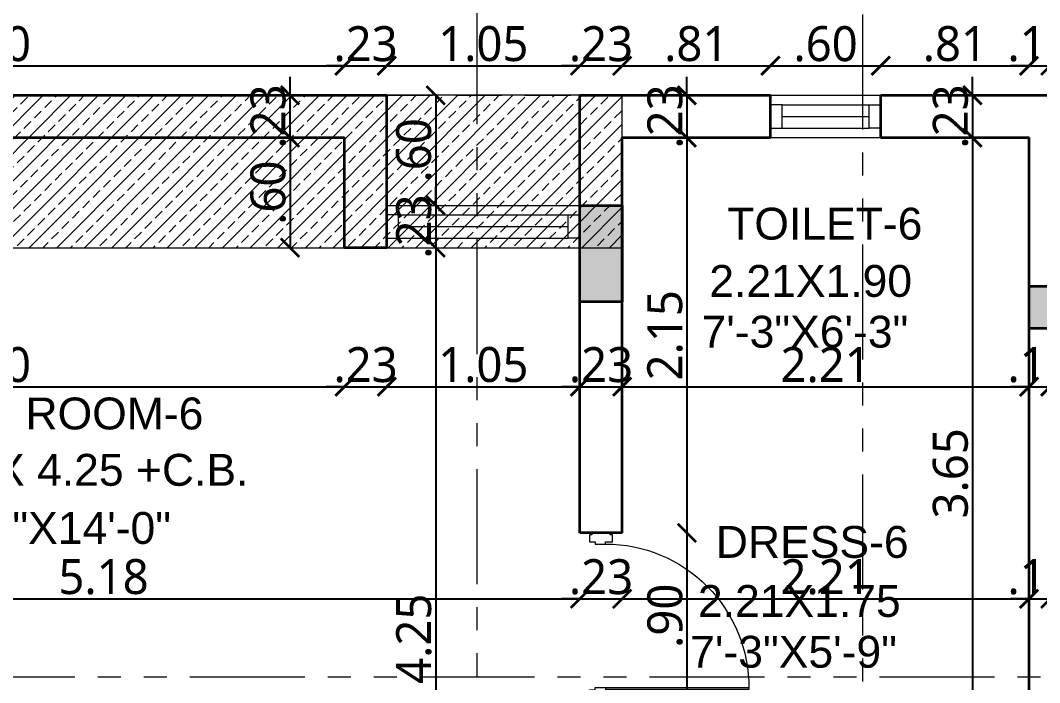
# Model space of a CAD drawing. Extents: x 2450 to 2649, y -7 to 131.
# Drawn here: x 2457.55 to 2463.09, y 68.57 to 72.16 of the extents above; entities that cross this region are included whole.
import ezdxf

# ---------------------------------------------------------------- set-up
doc = ezdxf.new("R2010")
doc.units = 0
doc.header["$MEASUREMENT"] = 0
doc.header["$PDMODE"] = 34
doc.linetypes.add('HIDDEN', pattern=[0.375, 0.25, -0.125])
doc.linetypes.add('PHANTOM2', pattern=[1.25, 0.625, -0.125, 0.125, -0.125, 0.125, -0.125])
for name, color, linetype, lineweight in [('COLUMN', 5, 'Continuous', 35), ('DOOR-WINDOW', 35, 'Continuous', 13), ('SECTION LINE', 3, 'PHANTOM2', 5), ('TEXT-1', 7, 'Continuous', 9), ('WALL', 30, 'Continuous', 35), ('WINDOW-LINE', 25, 'Continuous', 9)]:
    doc.layers.add(name, color=color, linetype=linetype, lineweight=lineweight)
for name, color, linetype, lineweight, true_color in [('COULMN HATCH', 7, 'Continuous', 13, 0xadadad), ('HEATCH BEAM BOTTOM', 7, 'Continuous', 13, 0x92bdc9), ('R.C.C PROJATION', 7, 'HIDDEN', 13, 0xa32900), ('WORKING DIM', 7, 'Continuous', 15, 0x292929)]:
    doc.layers.add(name, color=color, linetype=linetype, lineweight=lineweight, true_color=true_color)
doc.styles.add('ARIAL', font='arial.ttf')
doc.styles.get("Standard").update_dxf_attribs({"font": 'malgunsl.ttf'})
doc.dimstyles.new('R07', dxfattribs={"dimtxt": 0.19, "dimasz": 0.1, "dimexe": 0.18, "dimexo": 0.0625, "dimgap": 0.02, "dimtad": 1, "dimzin": 4, "dimdsep": 46, "dimtxsty": 'Standard', "dimblk": 'ARCHTICK', "dimcen": 0, "dimse1": 1, "dimse2": 1, "dimclrd": 256, "dimclre": 48, "dimclrt": 256, "dimadec": 0, "dimazin": 0, "dimtm": 1e-09, "dimtfac": 1, "dimtix": 1, "dimtmove": 1, "dimatfit": 3, "dimfxl": 0.18, "dimtolj": 1, "dimtzin": 0, "dimlwe": 15, "dimarcsym": 0})

# ---------------------------------------------------------------- blocks, each defined once
blk = doc.blocks.new('*U25')
at = {"layer": 'WINDOW-LINE'}
for p, q in [((175536.9, -38809.01), (175536.9, -38767.92)), ((175545.9, -38809.01), (175545.9, -38767.92))]:
    blk.add_line(p, q, dxfattribs=at)
at = {"layer": 'WINDOW-LINE', "color": 35, "true_color": 0x9d754d}
for p, q in [((175538.9, -38806.51), (175538.9, -38770.42)), ((175543.9, -38806.51), (175543.9, -38770.42))]:
    blk.add_line(p, q, dxfattribs=at)
at = {"layer": 'WINDOW-LINE', "color": 4, "true_color": 0x24ffff}
blk.add_line((175541.4, -38806.51), (175541.4, -38770.42), dxfattribs=at)
at = {"layer": 'WINDOW-LINE'}
for points in [[(175536.9, -38767.92), (175545.9, -38767.92), (175545.9, -38767.92), (175536.9, -38767.92)], [(175536.9, -38809.01), (175545.9, -38809.01), (175545.9, -38809.01), (175536.9, -38809.01)]]:
    blk.add_lwpolyline(points, close=True, dxfattribs=at)
at = {"layer": 'WINDOW-LINE', "color": 35, "true_color": 0x9d754d}
for points in [[(175538.9, -38767.92), (175543.9, -38767.92), (175543.9, -38770.42), (175538.9, -38770.42)], [(175538.9, -38809.01), (175543.9, -38809.01), (175543.9, -38806.51), (175538.9, -38806.51)]]:
    blk.add_lwpolyline(points, close=True, dxfattribs=at)
blk = doc.blocks.new('*U14')
at = {"layer": 'DOOR-WINDOW'}
for points in [[(0.0492, 0.804), (0.0492, 0.0263), (0.0605, 0.0263), (0.0605, 0.804), (0.0492, 0.804)], [(0, 0.05), (0, -0.05), (0.0105, -0.05), (0.0105, -0.0625), (0.048, -0.0625), (0.048, -0.0313), (0.0605, -0.0313), (0.0605, 0.025), (0.048, 0.025), (0.048, 0.0625), (0.0105, 0.0625), (0.0105, 0.05)], [(0.9, 0.05), (0.9, -0.05), (0.8895, -0.05), (0.8895, -0.0625), (0.852, -0.0625), (0.852, -0.0313), (0.8395, -0.0313), (0.8395, 0.025), (0.852, 0.025), (0.852, 0.0625), (0.8895, 0.0625), (0.8895, 0.05)]]:
    blk.add_lwpolyline(points, close=True, dxfattribs=at)
blk.add_arc((0.0605, 0.025), 0.779, 360, 90.3667, dxfattribs=at)
blk = doc.blocks.new('*U29')
at = {"layer": 'WINDOW-LINE'}
for p, q in [((175536.9, -38809.01), (175536.9, -38785.53)), ((175545.9, -38809.01), (175545.9, -38785.53))]:
    blk.add_line(p, q, dxfattribs=at)
at = {"layer": 'WINDOW-LINE', "color": 35, "true_color": 0x9d754d}
for p, q in [((175538.9, -38806.51), (175538.9, -38788.03)), ((175543.9, -38806.51), (175543.9, -38788.03))]:
    blk.add_line(p, q, dxfattribs=at)
at = {"layer": 'WINDOW-LINE', "color": 4, "true_color": 0x24ffff}
blk.add_line((175541.4, -38806.51), (175541.4, -38788.03), dxfattribs=at)
at = {"layer": 'WINDOW-LINE'}
for points in [[(175536.9, -38785.53), (175545.9, -38785.53), (175545.9, -38785.53), (175536.9, -38785.53)], [(175536.9, -38809.01), (175545.9, -38809.01), (175545.9, -38809.01), (175536.9, -38809.01)]]:
    blk.add_lwpolyline(points, close=True, dxfattribs=at)
at = {"layer": 'WINDOW-LINE', "color": 35, "true_color": 0x9d754d}
for points in [[(175538.9, -38785.53), (175543.9, -38785.53), (175543.9, -38788.03), (175538.9, -38788.03)], [(175538.9, -38809.01), (175543.9, -38809.01), (175543.9, -38806.51), (175538.9, -38806.51)]]:
    blk.add_lwpolyline(points, close=True, dxfattribs=at)
blk = doc.blocks.new('_ArchTick')
at = {"color": 0, "linetype": 'ByBlock', "const_width": 0.15}
blk.add_lwpolyline([(-0.5, -0.5), (0.5, 0.5)], dxfattribs=at)
blk = doc.blocks.new('*D3844')
at = {"layer": 'DEFPOINTS', "color": 0, "transparency": 16777216}
for p in [(2459.3128, 71.918), (2455.4128, 71.5276), (2459.3128, 71.5276)]:
    blk.add_point(p, dxfattribs=at)
at = {"layer": 'WORKING DIM', "lineweight": -2, "transparency": 16777216}
blk.add_line((2455.4128, 71.918), (2459.3128, 71.918), dxfattribs=at)
at = {"layer": 'WORKING DIM', "lineweight": -2, "transparency": 16777216, "xscale": 0.1, "yscale": 0.1, "zscale": 0.1, "rotation": 180}
blk.add_blockref('_ArchTick', (2455.4128, 71.918), dxfattribs=at)
at = {"layer": 'WORKING DIM', "lineweight": -2, "transparency": 16777216, "xscale": 0.1, "yscale": 0.1, "zscale": 0.1}
blk.add_blockref('_ArchTick', (2459.3128, 71.918), dxfattribs=at)
at = {"layer": 'WORKING DIM', "transparency": 16777216, "insert": (2457.3628, 72.0363), "char_height": 0.19, "attachment_point": 5}
blk.add_mtext('\\A1;3.90', dxfattribs=at)
blk = doc.blocks.new('*D3845')
at = {"layer": 'DEFPOINTS', "color": 0, "transparency": 16777216}
for p in [(2459.5428, 71.918), (2459.3128, 71.5276), (2459.5428, 71.5276)]:
    blk.add_point(p, dxfattribs=at)
at = {"layer": 'WORKING DIM', "lineweight": -2, "transparency": 16777216}
for p, q in [((2459.3128, 71.918), (2459.2128, 71.918)), ((2459.3128, 71.918), (2459.5428, 71.918)), ((2459.5428, 71.918), (2459.6428, 71.918))]:
    blk.add_line(p, q, dxfattribs=at)
at = {"layer": 'WORKING DIM', "lineweight": -2, "transparency": 16777216, "xscale": 0.1, "yscale": 0.1, "zscale": 0.1}
blk.add_blockref('_ArchTick', (2459.3128, 71.918), dxfattribs=at)
at = {"layer": 'WORKING DIM', "lineweight": -2, "transparency": 16777216, "xscale": 0.1, "yscale": 0.1, "zscale": 0.1, "rotation": 180}
blk.add_blockref('_ArchTick', (2459.5428, 71.918), dxfattribs=at)
at = {"layer": 'WORKING DIM', "transparency": 16777216, "insert": (2459.4278, 72.0363), "char_height": 0.19, "attachment_point": 5}
blk.add_mtext('\\A1;.23', dxfattribs=at)
blk = doc.blocks.new('*D3846')
at = {"layer": 'DEFPOINTS', "color": 0, "transparency": 16777216}
for p in [(2460.5928, 71.918), (2459.5428, 71.5276), (2460.5928, 71.5276)]:
    blk.add_point(p, dxfattribs=at)
at = {"layer": 'WORKING DIM', "lineweight": -2, "transparency": 16777216}
blk.add_line((2459.5428, 71.918), (2460.5928, 71.918), dxfattribs=at)
at = {"layer": 'WORKING DIM', "lineweight": -2, "transparency": 16777216, "xscale": 0.1, "yscale": 0.1, "zscale": 0.1, "rotation": 180}
blk.add_blockref('_ArchTick', (2459.5428, 71.918), dxfattribs=at)
at = {"layer": 'WORKING DIM', "lineweight": -2, "transparency": 16777216, "xscale": 0.1, "yscale": 0.1, "zscale": 0.1}
blk.add_blockref('_ArchTick', (2460.5928, 71.918), dxfattribs=at)
at = {"layer": 'WORKING DIM', "transparency": 16777216, "insert": (2460.0678, 72.0368), "char_height": 0.19, "attachment_point": 5}
blk.add_mtext('\\A1;1.05', dxfattribs=at)
blk = doc.blocks.new('*D3847')
at = {"layer": 'DEFPOINTS', "color": 0, "transparency": 16777216}
for p in [(2460.8228, 71.918), (2460.5928, 71.5276), (2460.8228, 71.5276)]:
    blk.add_point(p, dxfattribs=at)
at = {"layer": 'WORKING DIM', "lineweight": -2, "transparency": 16777216}
for p, q in [((2460.5928, 71.918), (2460.4928, 71.918)), ((2460.5928, 71.918), (2460.8228, 71.918)), ((2460.8228, 71.918), (2460.9228, 71.918))]:
    blk.add_line(p, q, dxfattribs=at)
at = {"layer": 'WORKING DIM', "lineweight": -2, "transparency": 16777216, "xscale": 0.1, "yscale": 0.1, "zscale": 0.1}
blk.add_blockref('_ArchTick', (2460.5928, 71.918), dxfattribs=at)
at = {"layer": 'WORKING DIM', "lineweight": -2, "transparency": 16777216, "xscale": 0.1, "yscale": 0.1, "zscale": 0.1, "rotation": 180}
blk.add_blockref('_ArchTick', (2460.8228, 71.918), dxfattribs=at)
at = {"layer": 'WORKING DIM', "transparency": 16777216, "insert": (2460.7078, 72.0363), "char_height": 0.19, "attachment_point": 5}
blk.add_mtext('\\A1;.23', dxfattribs=at)
blk = doc.blocks.new('*D3848')
at = {"layer": 'DEFPOINTS', "color": 0, "transparency": 16777216}
for p in [(2461.629, 71.918), (2460.8228, 71.5276), (2461.629, 71.5276)]:
    blk.add_point(p, dxfattribs=at)
at = {"layer": 'WORKING DIM', "lineweight": -2, "transparency": 16777216}
blk.add_line((2460.8228, 71.918), (2461.629, 71.918), dxfattribs=at)
at = {"layer": 'WORKING DIM', "lineweight": -2, "transparency": 16777216, "xscale": 0.1, "yscale": 0.1, "zscale": 0.1, "rotation": 180}
blk.add_blockref('_ArchTick', (2460.8228, 71.918), dxfattribs=at)
at = {"layer": 'WORKING DIM', "lineweight": -2, "transparency": 16777216, "xscale": 0.1, "yscale": 0.1, "zscale": 0.1}
blk.add_blockref('_ArchTick', (2461.629, 71.918), dxfattribs=at)
at = {"layer": 'WORKING DIM', "transparency": 16777216, "insert": (2461.2259, 72.0368), "char_height": 0.19, "attachment_point": 5}
blk.add_mtext('\\A1;.81', dxfattribs=at)
blk = doc.blocks.new('*D3849')
at = {"layer": 'DEFPOINTS', "color": 0, "transparency": 16777216}
for p in [(2462.229, 71.918), (2461.629, 71.5276), (2462.229, 71.5276)]:
    blk.add_point(p, dxfattribs=at)
at = {"layer": 'WORKING DIM', "lineweight": -2, "transparency": 16777216}
blk.add_line((2461.629, 71.918), (2462.229, 71.918), dxfattribs=at)
at = {"layer": 'WORKING DIM', "lineweight": -2, "transparency": 16777216, "xscale": 0.1, "yscale": 0.1, "zscale": 0.1, "rotation": 180}
blk.add_blockref('_ArchTick', (2461.629, 71.918), dxfattribs=at)
at = {"layer": 'WORKING DIM', "lineweight": -2, "transparency": 16777216, "xscale": 0.1, "yscale": 0.1, "zscale": 0.1}
blk.add_blockref('_ArchTick', (2462.229, 71.918), dxfattribs=at)
at = {"layer": 'WORKING DIM', "transparency": 16777216, "insert": (2461.929, 72.0363), "char_height": 0.19, "attachment_point": 5}
blk.add_mtext('\\A1;.60', dxfattribs=at)
blk = doc.blocks.new('*D3850')
at = {"layer": 'DEFPOINTS', "color": 0, "transparency": 16777216}
for p in [(2463.0351, 71.918), (2462.229, 71.5276), (2463.0351, 71.5276)]:
    blk.add_point(p, dxfattribs=at)
at = {"layer": 'WORKING DIM', "lineweight": -2, "transparency": 16777216}
blk.add_line((2462.229, 71.918), (2463.0351, 71.918), dxfattribs=at)
at = {"layer": 'WORKING DIM', "lineweight": -2, "transparency": 16777216, "xscale": 0.1, "yscale": 0.1, "zscale": 0.1, "rotation": 180}
blk.add_blockref('_ArchTick', (2462.229, 71.918), dxfattribs=at)
at = {"layer": 'WORKING DIM', "lineweight": -2, "transparency": 16777216, "xscale": 0.1, "yscale": 0.1, "zscale": 0.1}
blk.add_blockref('_ArchTick', (2463.0351, 71.918), dxfattribs=at)
at = {"layer": 'WORKING DIM', "transparency": 16777216, "insert": (2462.632, 72.0368), "char_height": 0.19, "attachment_point": 5}
blk.add_mtext('\\A1;.81', dxfattribs=at)
blk = doc.blocks.new('*D3851')
at = {"layer": 'DEFPOINTS', "color": 0, "transparency": 16777216}
for p in [(2463.1501, 71.918), (2463.0351, 71.5276), (2463.1501, 71.5276)]:
    blk.add_point(p, dxfattribs=at)
at = {"layer": 'WORKING DIM', "lineweight": -2, "transparency": 16777216}
for p, q in [((2463.0351, 71.918), (2462.9351, 71.918)), ((2463.0351, 71.918), (2463.1501, 71.918)), ((2463.1501, 71.918), (2463.2501, 71.918))]:
    blk.add_line(p, q, dxfattribs=at)
at = {"layer": 'WORKING DIM', "lineweight": -2, "transparency": 16777216, "xscale": 0.1, "yscale": 0.1, "zscale": 0.1}
blk.add_blockref('_ArchTick', (2463.0351, 71.918), dxfattribs=at)
at = {"layer": 'WORKING DIM', "lineweight": -2, "transparency": 16777216, "xscale": 0.1, "yscale": 0.1, "zscale": 0.1, "rotation": 180}
blk.add_blockref('_ArchTick', (2463.1501, 71.918), dxfattribs=at)
at = {"layer": 'WORKING DIM', "transparency": 16777216, "insert": (2463.0926, 72.0365), "char_height": 0.19, "attachment_point": 5}
blk.add_mtext('\\A1;.12', dxfattribs=at)
blk = doc.blocks.new('*D3859')
at = {"layer": 'DEFPOINTS', "color": 0, "transparency": 16777216}
for p in [(2459.5428, 72.41), (2455.1828, 71.8762), (2459.5428, 71.8762)]:
    blk.add_point(p, dxfattribs=at)
at = {"layer": 'WORKING DIM', "lineweight": -2, "transparency": 16777216}
blk.add_line((2455.1828, 72.41), (2459.5428, 72.41), dxfattribs=at)
at = {"layer": 'WORKING DIM', "lineweight": -2, "transparency": 16777216, "xscale": 0.1, "yscale": 0.1, "zscale": 0.1, "rotation": 180}
blk.add_blockref('_ArchTick', (2455.1828, 72.41), dxfattribs=at)
at = {"layer": 'WORKING DIM', "lineweight": -2, "transparency": 16777216, "xscale": 0.1, "yscale": 0.1, "zscale": 0.1}
blk.add_blockref('_ArchTick', (2459.5428, 72.41), dxfattribs=at)
at = {"layer": 'WORKING DIM', "transparency": 16777216, "insert": (2457.3628, 72.5283), "char_height": 0.19, "attachment_point": 5}
blk.add_mtext('\\A1;4.36', dxfattribs=at)
blk = doc.blocks.new('*D3860')
at = {"layer": 'DEFPOINTS', "color": 0, "transparency": 16777216}
for p in [(2460.5928, 72.41), (2459.5428, 71.8762), (2460.5928, 71.8762)]:
    blk.add_point(p, dxfattribs=at)
at = {"layer": 'WORKING DIM', "lineweight": -2, "transparency": 16777216}
blk.add_line((2459.5428, 72.41), (2460.5928, 72.41), dxfattribs=at)
at = {"layer": 'WORKING DIM', "lineweight": -2, "transparency": 16777216, "xscale": 0.1, "yscale": 0.1, "zscale": 0.1, "rotation": 180}
blk.add_blockref('_ArchTick', (2459.5428, 72.41), dxfattribs=at)
at = {"layer": 'WORKING DIM', "lineweight": -2, "transparency": 16777216, "xscale": 0.1, "yscale": 0.1, "zscale": 0.1}
blk.add_blockref('_ArchTick', (2460.5928, 72.41), dxfattribs=at)
at = {"layer": 'WORKING DIM', "transparency": 16777216, "insert": (2460.0678, 72.5288), "char_height": 0.19, "attachment_point": 5}
blk.add_mtext('\\A1;1.05', dxfattribs=at)
blk = doc.blocks.new('*D3861')
at = {"layer": 'DEFPOINTS', "color": 0, "transparency": 16777216}
for p in [(2463.6001, 72.41), (2460.5928, 71.8762), (2463.6001, 71.8762)]:
    blk.add_point(p, dxfattribs=at)
at = {"layer": 'WORKING DIM', "lineweight": -2, "transparency": 16777216}
blk.add_line((2460.5928, 72.41), (2463.6001, 72.41), dxfattribs=at)
at = {"layer": 'WORKING DIM', "lineweight": -2, "transparency": 16777216, "xscale": 0.1, "yscale": 0.1, "zscale": 0.1, "rotation": 180}
blk.add_blockref('_ArchTick', (2460.5928, 72.41), dxfattribs=at)
at = {"layer": 'WORKING DIM', "lineweight": -2, "transparency": 16777216, "xscale": 0.1, "yscale": 0.1, "zscale": 0.1}
blk.add_blockref('_ArchTick', (2463.6001, 72.41), dxfattribs=at)
at = {"layer": 'WORKING DIM', "transparency": 16777216, "insert": (2462.0965, 72.5288), "char_height": 0.19, "attachment_point": 5}
blk.add_mtext('\\A1;3.01', dxfattribs=at)
blk = doc.blocks.new('*D3936')
at = {"layer": 'DEFPOINTS', "color": 0, "transparency": 16777216}
for p in [(2460.5928, 71.7576), (2459.8087, 71.1596), (2460.5928, 71.1596)]:
    blk.add_point(p, dxfattribs=at)
at = {"layer": 'WORKING DIM', "lineweight": -2, "transparency": 16777216}
blk.add_line((2459.8087, 71.7576), (2459.8087, 71.1596), dxfattribs=at)
at = {"layer": 'WORKING DIM', "lineweight": -2, "transparency": 16777216, "xscale": 0.1, "yscale": 0.1, "zscale": 0.1}
for p, rotation in [((2459.8087, 71.7576), 90), ((2459.8087, 71.1596), 270)]:
    blk.add_blockref('_ArchTick', p, dxfattribs=dict(at, rotation=rotation))
at = {"layer": 'WORKING DIM', "transparency": 16777216, "insert": (2459.6904, 71.4586), "char_height": 0.19, "attachment_point": 5, "rotation": 90}
blk.add_mtext('\\A1;.60', dxfattribs=at)
blk = doc.blocks.new('*D3937')
at = {"layer": 'DEFPOINTS', "color": 0, "transparency": 16777216}
for p in [(2460.5928, 71.1596), (2459.5428, 70.9296), (2459.8087, 70.9296)]:
    blk.add_point(p, dxfattribs=at)
at = {"layer": 'WORKING DIM', "lineweight": -2, "transparency": 16777216}
for p, q in [((2459.8087, 71.1596), (2459.8087, 71.2596)), ((2459.8087, 71.1596), (2459.8087, 70.9296)), ((2459.8087, 70.9296), (2459.8087, 70.8296))]:
    blk.add_line(p, q, dxfattribs=at)
at = {"layer": 'WORKING DIM', "lineweight": -2, "transparency": 16777216, "xscale": 0.1, "yscale": 0.1, "zscale": 0.1}
for p, rotation in [((2459.8087, 71.1596), 270), ((2459.8087, 70.9296), 90)]:
    blk.add_blockref('_ArchTick', p, dxfattribs=dict(at, rotation=rotation))
at = {"layer": 'WORKING DIM', "transparency": 16777216, "insert": (2459.6904, 71.0446), "char_height": 0.19, "attachment_point": 5, "rotation": 90}
blk.add_mtext('\\A1;.23', dxfattribs=at)
blk = doc.blocks.new('*D3938')
at = {"layer": 'DEFPOINTS', "color": 0, "transparency": 16777216}
for p in [(2459.5428, 70.9296), (2459.5428, 66.6796), (2459.8087, 66.6796)]:
    blk.add_point(p, dxfattribs=at)
at = {"layer": 'WORKING DIM', "lineweight": -2, "transparency": 16777216}
blk.add_line((2459.8087, 70.9296), (2459.8087, 66.6796), dxfattribs=at)
at = {"layer": 'WORKING DIM', "lineweight": -2, "transparency": 16777216, "xscale": 0.1, "yscale": 0.1, "zscale": 0.1}
for p, rotation in [((2459.8087, 70.9296), 90), ((2459.8087, 66.6796), 270)]:
    blk.add_blockref('_ArchTick', p, dxfattribs=dict(at, rotation=rotation))
at = {"layer": 'WORKING DIM', "transparency": 16777216, "insert": (2459.6905, 68.8046), "char_height": 0.19, "attachment_point": 5, "rotation": 90}
blk.add_mtext('\\A1;4.25', dxfattribs=at)
blk = doc.blocks.new('*D3942')
at = {"layer": 'DEFPOINTS', "color": 0, "transparency": 16777216}
for p in [(2459.3128, 71.5276), (2459.0167, 70.9296), (2459.3128, 70.9296)]:
    blk.add_point(p, dxfattribs=at)
at = {"layer": 'WORKING DIM', "lineweight": -2, "transparency": 16777216}
blk.add_line((2459.0167, 71.5276), (2459.0167, 70.9296), dxfattribs=at)
at = {"layer": 'WORKING DIM', "lineweight": -2, "transparency": 16777216, "xscale": 0.1, "yscale": 0.1, "zscale": 0.1}
for p, rotation in [((2459.0167, 71.5276), 90), ((2459.0167, 70.9296), 270)]:
    blk.add_blockref('_ArchTick', p, dxfattribs=dict(at, rotation=rotation))
at = {"layer": 'WORKING DIM', "transparency": 16777216, "insert": (2458.8984, 71.2286), "char_height": 0.19, "attachment_point": 5, "rotation": 90}
blk.add_mtext('\\A1;.60', dxfattribs=at)
blk = doc.blocks.new('*D3943')
at = {"layer": 'DEFPOINTS', "color": 0, "transparency": 16777216}
for p in [(2459.0167, 71.7576), (2459.3128, 71.7576), (2459.3128, 71.5276)]:
    blk.add_point(p, dxfattribs=at)
at = {"layer": 'WORKING DIM', "lineweight": -2, "transparency": 16777216}
for p, q in [((2459.0167, 71.7576), (2459.0167, 71.8576)), ((2459.0167, 71.5276), (2459.0167, 71.7576)), ((2459.0167, 71.5276), (2459.0167, 71.4276))]:
    blk.add_line(p, q, dxfattribs=at)
at = {"layer": 'WORKING DIM', "lineweight": -2, "transparency": 16777216, "xscale": 0.1, "yscale": 0.1, "zscale": 0.1}
for p, rotation in [((2459.0167, 71.7576), 270), ((2459.0167, 71.5276), 90)]:
    blk.add_blockref('_ArchTick', p, dxfattribs=dict(at, rotation=rotation))
at = {"layer": 'WORKING DIM', "transparency": 16777216, "insert": (2458.8984, 71.6426), "char_height": 0.19, "attachment_point": 5, "rotation": 90}
blk.add_mtext('\\A1;.23', dxfattribs=at)
blk = doc.blocks.new('*D3944')
at = {"layer": 'DEFPOINTS', "color": 0, "transparency": 16777216}
for p in [(2462.7316, 71.7576), (2462.7271, 71.5276), (2462.7316, 71.5276)]:
    blk.add_point(p, dxfattribs=at)
at = {"layer": 'WORKING DIM', "lineweight": -2, "transparency": 16777216}
for p, q in [((2462.7271, 71.7576), (2462.7271, 71.8576)), ((2462.7271, 71.7576), (2462.7271, 71.5276)), ((2462.7271, 71.5276), (2462.7271, 71.4276))]:
    blk.add_line(p, q, dxfattribs=at)
at = {"layer": 'WORKING DIM', "lineweight": -2, "transparency": 16777216, "xscale": 0.1, "yscale": 0.1, "zscale": 0.1}
for p, rotation in [((2462.7271, 71.7576), 270), ((2462.7271, 71.5276), 90)]:
    blk.add_blockref('_ArchTick', p, dxfattribs=dict(at, rotation=rotation))
at = {"layer": 'WORKING DIM', "transparency": 16777216, "insert": (2462.6088, 71.6426), "char_height": 0.19, "attachment_point": 5, "rotation": 90}
blk.add_mtext('\\A1;.23', dxfattribs=at)
blk = doc.blocks.new('*D3945')
at = {"layer": 'DEFPOINTS', "color": 0, "transparency": 16777216}
for p in [(2462.7316, 71.5276), (2462.7271, 67.8796), (2462.8522, 67.8796)]:
    blk.add_point(p, dxfattribs=at)
at = {"layer": 'WORKING DIM', "lineweight": -2, "transparency": 16777216}
blk.add_line((2462.7271, 71.5276), (2462.7271, 67.8796), dxfattribs=at)
at = {"layer": 'WORKING DIM', "lineweight": -2, "transparency": 16777216, "xscale": 0.1, "yscale": 0.1, "zscale": 0.1}
for p, rotation in [((2462.7271, 71.5276), 90), ((2462.7271, 67.8796), 270)]:
    blk.add_blockref('_ArchTick', p, dxfattribs=dict(at, rotation=rotation))
at = {"layer": 'WORKING DIM', "transparency": 16777216, "insert": (2462.6088, 69.7036), "char_height": 0.19, "attachment_point": 5, "rotation": 90}
blk.add_mtext('\\A1;3.65', dxfattribs=at)
blk = doc.blocks.new('*D3951')
at = {"layer": 'DEFPOINTS', "color": 0, "transparency": 16777216}
for p in [(2460.5928, 71.7576), (2460.8228, 71.5276), (2461.1747, 71.5276)]:
    blk.add_point(p, dxfattribs=at)
at = {"layer": 'WORKING DIM', "lineweight": -2, "transparency": 16777216}
for p, q in [((2461.1747, 71.7576), (2461.1747, 71.8576)), ((2461.1747, 71.7576), (2461.1747, 71.5276)), ((2461.1747, 71.5276), (2461.1747, 71.4276))]:
    blk.add_line(p, q, dxfattribs=at)
at = {"layer": 'WORKING DIM', "lineweight": -2, "transparency": 16777216, "xscale": 0.1, "yscale": 0.1, "zscale": 0.1}
for p, rotation in [((2461.1747, 71.7576), 270), ((2461.1747, 71.5276), 90)]:
    blk.add_blockref('_ArchTick', p, dxfattribs=dict(at, rotation=rotation))
at = {"layer": 'WORKING DIM', "transparency": 16777216, "insert": (2461.0564, 71.6426), "char_height": 0.19, "attachment_point": 5, "rotation": 90}
blk.add_mtext('\\A1;.23', dxfattribs=at)
blk = doc.blocks.new('*D3952')
at = {"layer": 'DEFPOINTS', "color": 0, "transparency": 16777216}
for p in [(2460.8228, 71.5276), (2460.8228, 69.3796), (2461.1747, 69.3796)]:
    blk.add_point(p, dxfattribs=at)
at = {"layer": 'WORKING DIM', "lineweight": -2, "transparency": 16777216}
blk.add_line((2461.1747, 71.5276), (2461.1747, 69.3796), dxfattribs=at)
at = {"layer": 'WORKING DIM', "lineweight": -2, "transparency": 16777216, "xscale": 0.1, "yscale": 0.1, "zscale": 0.1}
for p, rotation in [((2461.1747, 71.5276), 90), ((2461.1747, 69.3796), 270)]:
    blk.add_blockref('_ArchTick', p, dxfattribs=dict(at, rotation=rotation))
at = {"layer": 'WORKING DIM', "transparency": 16777216, "insert": (2461.0559, 70.4536), "char_height": 0.19, "attachment_point": 5, "rotation": 90}
blk.add_mtext('\\A1;2.15', dxfattribs=at)
blk = doc.blocks.new('*D3953')
at = {"layer": 'DEFPOINTS', "color": 0, "transparency": 16777216}
for p in [(2460.8228, 69.3796), (2460.8228, 68.4796), (2461.1747, 68.4796)]:
    blk.add_point(p, dxfattribs=at)
at = {"layer": 'WORKING DIM', "lineweight": -2, "transparency": 16777216}
blk.add_line((2461.1747, 69.3796), (2461.1747, 68.4796), dxfattribs=at)
at = {"layer": 'WORKING DIM', "lineweight": -2, "transparency": 16777216, "xscale": 0.1, "yscale": 0.1, "zscale": 0.1}
for p, rotation in [((2461.1747, 69.3796), 90), ((2461.1747, 68.4796), 270)]:
    blk.add_blockref('_ArchTick', p, dxfattribs=dict(at, rotation=rotation))
at = {"layer": 'WORKING DIM', "transparency": 16777216, "insert": (2461.0564, 68.9296), "char_height": 0.19, "attachment_point": 5, "rotation": 90}
blk.add_mtext('\\A1;.90', dxfattribs=at)
blk = doc.blocks.new('*D4020')
at = {"layer": 'DEFPOINTS', "color": 0, "transparency": 16777216}
for p in [(2455.4128, 70.9296), (2459.3128, 70.9296), (2459.3128, 70.1742)]:
    blk.add_point(p, dxfattribs=at)
at = {"layer": 'WORKING DIM', "lineweight": -2, "transparency": 16777216}
blk.add_line((2455.4128, 70.1742), (2459.3128, 70.1742), dxfattribs=at)
at = {"layer": 'WORKING DIM', "lineweight": -2, "transparency": 16777216, "xscale": 0.1, "yscale": 0.1, "zscale": 0.1, "rotation": 180}
blk.add_blockref('_ArchTick', (2455.4128, 70.1742), dxfattribs=at)
at = {"layer": 'WORKING DIM', "lineweight": -2, "transparency": 16777216, "xscale": 0.1, "yscale": 0.1, "zscale": 0.1}
blk.add_blockref('_ArchTick', (2459.3128, 70.1742), dxfattribs=at)
at = {"layer": 'WORKING DIM', "transparency": 16777216, "insert": (2457.3628, 70.2925), "char_height": 0.19, "attachment_point": 5}
blk.add_mtext('\\A1;3.90', dxfattribs=at)
blk = doc.blocks.new('*D4021')
at = {"layer": 'DEFPOINTS', "color": 0, "transparency": 16777216}
for p in [(2459.3128, 70.9296), (2459.5428, 70.9296), (2459.5428, 70.1742)]:
    blk.add_point(p, dxfattribs=at)
at = {"layer": 'WORKING DIM', "lineweight": -2, "transparency": 16777216}
for p, q in [((2459.3128, 70.1742), (2459.2128, 70.1742)), ((2459.3128, 70.1742), (2459.5428, 70.1742)), ((2459.5428, 70.1742), (2459.6428, 70.1742))]:
    blk.add_line(p, q, dxfattribs=at)
at = {"layer": 'WORKING DIM', "lineweight": -2, "transparency": 16777216, "xscale": 0.1, "yscale": 0.1, "zscale": 0.1}
blk.add_blockref('_ArchTick', (2459.3128, 70.1742), dxfattribs=at)
at = {"layer": 'WORKING DIM', "lineweight": -2, "transparency": 16777216, "xscale": 0.1, "yscale": 0.1, "zscale": 0.1, "rotation": 180}
blk.add_blockref('_ArchTick', (2459.5428, 70.1742), dxfattribs=at)
at = {"layer": 'WORKING DIM', "transparency": 16777216, "insert": (2459.4278, 70.2925), "char_height": 0.19, "attachment_point": 5}
blk.add_mtext('\\A1;.23', dxfattribs=at)
blk = doc.blocks.new('*D4022')
at = {"layer": 'DEFPOINTS', "color": 0, "transparency": 16777216}
for p in [(2459.5428, 70.9296), (2460.5928, 70.8971), (2460.5928, 70.1742)]:
    blk.add_point(p, dxfattribs=at)
at = {"layer": 'WORKING DIM', "lineweight": -2, "transparency": 16777216}
blk.add_line((2459.5428, 70.1742), (2460.5928, 70.1742), dxfattribs=at)
at = {"layer": 'WORKING DIM', "lineweight": -2, "transparency": 16777216, "xscale": 0.1, "yscale": 0.1, "zscale": 0.1, "rotation": 180}
blk.add_blockref('_ArchTick', (2459.5428, 70.1742), dxfattribs=at)
at = {"layer": 'WORKING DIM', "lineweight": -2, "transparency": 16777216, "xscale": 0.1, "yscale": 0.1, "zscale": 0.1}
blk.add_blockref('_ArchTick', (2460.5928, 70.1742), dxfattribs=at)
at = {"layer": 'WORKING DIM', "transparency": 16777216, "insert": (2460.0678, 70.293), "char_height": 0.19, "attachment_point": 5}
blk.add_mtext('\\A1;1.05', dxfattribs=at)
blk = doc.blocks.new('*D4023')
at = {"layer": 'DEFPOINTS', "color": 0, "transparency": 16777216}
for p in [(2460.5928, 70.8971), (2460.8228, 70.8971), (2460.8228, 70.1742)]:
    blk.add_point(p, dxfattribs=at)
at = {"layer": 'WORKING DIM', "lineweight": -2, "transparency": 16777216}
for p, q in [((2460.5928, 70.1742), (2460.4928, 70.1742)), ((2460.5928, 70.1742), (2460.8228, 70.1742)), ((2460.8228, 70.1742), (2460.9228, 70.1742))]:
    blk.add_line(p, q, dxfattribs=at)
at = {"layer": 'WORKING DIM', "lineweight": -2, "transparency": 16777216, "xscale": 0.1, "yscale": 0.1, "zscale": 0.1}
blk.add_blockref('_ArchTick', (2460.5928, 70.1742), dxfattribs=at)
at = {"layer": 'WORKING DIM', "lineweight": -2, "transparency": 16777216, "xscale": 0.1, "yscale": 0.1, "zscale": 0.1, "rotation": 180}
blk.add_blockref('_ArchTick', (2460.8228, 70.1742), dxfattribs=at)
at = {"layer": 'WORKING DIM', "transparency": 16777216, "insert": (2460.7078, 70.2925), "char_height": 0.19, "attachment_point": 5}
blk.add_mtext('\\A1;.23', dxfattribs=at)
blk = doc.blocks.new('*D4024')
at = {"layer": 'DEFPOINTS', "color": 0, "transparency": 16777216}
for p in [(2460.8228, 70.8971), (2463.0351, 70.4896), (2463.0351, 70.1742)]:
    blk.add_point(p, dxfattribs=at)
at = {"layer": 'WORKING DIM', "lineweight": -2, "transparency": 16777216}
blk.add_line((2460.8228, 70.1742), (2463.0351, 70.1742), dxfattribs=at)
at = {"layer": 'WORKING DIM', "lineweight": -2, "transparency": 16777216, "xscale": 0.1, "yscale": 0.1, "zscale": 0.1, "rotation": 180}
blk.add_blockref('_ArchTick', (2460.8228, 70.1742), dxfattribs=at)
at = {"layer": 'WORKING DIM', "lineweight": -2, "transparency": 16777216, "xscale": 0.1, "yscale": 0.1, "zscale": 0.1}
blk.add_blockref('_ArchTick', (2463.0351, 70.1742), dxfattribs=at)
at = {"layer": 'WORKING DIM', "transparency": 16777216, "insert": (2461.929, 70.2927), "char_height": 0.19, "attachment_point": 5}
blk.add_mtext('\\A1;2.21', dxfattribs=at)
blk = doc.blocks.new('*D4025')
at = {"layer": 'DEFPOINTS', "color": 0, "transparency": 16777216}
for p in [(2463.0351, 70.4896), (2463.1501, 70.4896), (2463.1501, 70.1742)]:
    blk.add_point(p, dxfattribs=at)
at = {"layer": 'WORKING DIM', "lineweight": -2, "transparency": 16777216}
for p, q in [((2463.0351, 70.1742), (2462.9351, 70.1742)), ((2463.0351, 70.1742), (2463.1501, 70.1742)), ((2463.1501, 70.1742), (2463.2501, 70.1742))]:
    blk.add_line(p, q, dxfattribs=at)
at = {"layer": 'WORKING DIM', "lineweight": -2, "transparency": 16777216, "xscale": 0.1, "yscale": 0.1, "zscale": 0.1}
blk.add_blockref('_ArchTick', (2463.0351, 70.1742), dxfattribs=at)
at = {"layer": 'WORKING DIM', "lineweight": -2, "transparency": 16777216, "xscale": 0.1, "yscale": 0.1, "zscale": 0.1, "rotation": 180}
blk.add_blockref('_ArchTick', (2463.1501, 70.1742), dxfattribs=at)
at = {"layer": 'WORKING DIM', "transparency": 16777216, "insert": (2463.0926, 70.2927), "char_height": 0.19, "attachment_point": 5}
blk.add_mtext('\\A1;.12', dxfattribs=at)
blk = doc.blocks.new('*D4038')
at = {"layer": 'DEFPOINTS', "color": 0, "transparency": 16777216}
for p in [(2455.4128, 69.4144), (2460.5928, 69.3796), (2460.5928, 69.0217)]:
    blk.add_point(p, dxfattribs=at)
at = {"layer": 'WORKING DIM', "lineweight": -2, "transparency": 16777216}
blk.add_line((2455.4128, 69.0217), (2460.5928, 69.0217), dxfattribs=at)
at = {"layer": 'WORKING DIM', "lineweight": -2, "transparency": 16777216, "xscale": 0.1, "yscale": 0.1, "zscale": 0.1, "rotation": 180}
blk.add_blockref('_ArchTick', (2455.4128, 69.0217), dxfattribs=at)
at = {"layer": 'WORKING DIM', "lineweight": -2, "transparency": 16777216, "xscale": 0.1, "yscale": 0.1, "zscale": 0.1}
blk.add_blockref('_ArchTick', (2460.5928, 69.0217), dxfattribs=at)
at = {"layer": 'WORKING DIM', "transparency": 16777216, "insert": (2458.0028, 69.1405), "char_height": 0.19, "attachment_point": 5}
blk.add_mtext('\\A1;5.18', dxfattribs=at)
blk = doc.blocks.new('*D4039')
at = {"layer": 'DEFPOINTS', "color": 0, "transparency": 16777216}
for p in [(2460.5928, 69.3796), (2460.8228, 69.3796), (2460.8228, 69.0217)]:
    blk.add_point(p, dxfattribs=at)
at = {"layer": 'WORKING DIM', "lineweight": -2, "transparency": 16777216}
for p, q in [((2460.5928, 69.0217), (2460.4928, 69.0217)), ((2460.5928, 69.0217), (2460.8228, 69.0217)), ((2460.8228, 69.0217), (2460.9228, 69.0217))]:
    blk.add_line(p, q, dxfattribs=at)
at = {"layer": 'WORKING DIM', "lineweight": -2, "transparency": 16777216, "xscale": 0.1, "yscale": 0.1, "zscale": 0.1}
blk.add_blockref('_ArchTick', (2460.5928, 69.0217), dxfattribs=at)
at = {"layer": 'WORKING DIM', "lineweight": -2, "transparency": 16777216, "xscale": 0.1, "yscale": 0.1, "zscale": 0.1, "rotation": 180}
blk.add_blockref('_ArchTick', (2460.8228, 69.0217), dxfattribs=at)
at = {"layer": 'WORKING DIM', "transparency": 16777216, "insert": (2460.7078, 69.14), "char_height": 0.19, "attachment_point": 5}
blk.add_mtext('\\A1;.23', dxfattribs=at)
blk = doc.blocks.new('*D4040')
at = {"layer": 'DEFPOINTS', "color": 0, "transparency": 16777216}
for p in [(2460.8228, 69.3796), (2463.0351, 69.3796), (2463.0351, 69.0217)]:
    blk.add_point(p, dxfattribs=at)
at = {"layer": 'WORKING DIM', "lineweight": -2, "transparency": 16777216}
blk.add_line((2460.8228, 69.0217), (2463.0351, 69.0217), dxfattribs=at)
at = {"layer": 'WORKING DIM', "lineweight": -2, "transparency": 16777216, "xscale": 0.1, "yscale": 0.1, "zscale": 0.1, "rotation": 180}
blk.add_blockref('_ArchTick', (2460.8228, 69.0217), dxfattribs=at)
at = {"layer": 'WORKING DIM', "lineweight": -2, "transparency": 16777216, "xscale": 0.1, "yscale": 0.1, "zscale": 0.1}
blk.add_blockref('_ArchTick', (2463.0351, 69.0217), dxfattribs=at)
at = {"layer": 'WORKING DIM', "transparency": 16777216, "insert": (2461.929, 69.1402), "char_height": 0.19, "attachment_point": 5}
blk.add_mtext('\\A1;2.21', dxfattribs=at)
blk = doc.blocks.new('*D4041')
at = {"layer": 'DEFPOINTS', "color": 0, "transparency": 16777216}
for p in [(2463.0351, 69.3796), (2463.1501, 69.3796), (2463.1501, 69.0217)]:
    blk.add_point(p, dxfattribs=at)
at = {"layer": 'WORKING DIM', "lineweight": -2, "transparency": 16777216}
for p, q in [((2463.0351, 69.0217), (2462.9351, 69.0217)), ((2463.0351, 69.0217), (2463.1501, 69.0217)), ((2463.1501, 69.0217), (2463.2501, 69.0217))]:
    blk.add_line(p, q, dxfattribs=at)
at = {"layer": 'WORKING DIM', "lineweight": -2, "transparency": 16777216, "xscale": 0.1, "yscale": 0.1, "zscale": 0.1}
blk.add_blockref('_ArchTick', (2463.0351, 69.0217), dxfattribs=at)
at = {"layer": 'WORKING DIM', "lineweight": -2, "transparency": 16777216, "xscale": 0.1, "yscale": 0.1, "zscale": 0.1, "rotation": 180}
blk.add_blockref('_ArchTick', (2463.1501, 69.0217), dxfattribs=at)
at = {"layer": 'WORKING DIM', "transparency": 16777216, "insert": (2463.0926, 69.1402), "char_height": 0.19, "attachment_point": 5}
blk.add_mtext('\\A1;.12', dxfattribs=at)
blk = doc.blocks.new('*D4104')
at = {"layer": 'DEFPOINTS', "color": 0, "transparency": 16777216}
for p in [(2455.1828, 72.8451), (2473.0501, 72.2826), (2455.1828, 71.7576)]:
    blk.add_point(p, dxfattribs=at)
at = {"layer": 'WORKING DIM', "lineweight": -2, "transparency": 16777216}
blk.add_line((2473.0501, 72.8451), (2455.1828, 72.8451), dxfattribs=at)
at = {"layer": 'WORKING DIM', "lineweight": -2, "transparency": 16777216, "xscale": 0.1, "yscale": 0.1, "zscale": 0.1, "rotation": 180}
blk.add_blockref('_ArchTick', (2455.1828, 72.8451), dxfattribs=at)
at = {"layer": 'WORKING DIM', "lineweight": -2, "transparency": 16777216, "xscale": 0.1, "yscale": 0.1, "zscale": 0.1}
blk.add_blockref('_ArchTick', (2473.0501, 72.8451), dxfattribs=at)
at = {"layer": 'WORKING DIM', "transparency": 16777216, "insert": (2464.1165, 72.9639), "char_height": 0.19, "attachment_point": 5}
blk.add_mtext('\\A1;17.87', dxfattribs=at)

msp = doc.modelspace()

# ---------------------------------------------------------------- hatches: boundary and pattern name
at = {"layer": 'COULMN HATCH', "ltscale": 0.001}
h = msp.add_hatch(color=256, dxfattribs=at)
h.dxf.hatch_style = 1
h.paths.add_polyline_path([(2468.0201, 70.9396), (2468.0201, 70.4896), (2468.2501, 70.4896), (2468.2501, 70.9396)])
h.paths.add_polyline_path([(2473.0501, 70.1946), (2472.8201, 70.1946), (2472.8201, 70.7196), (2473.0501, 70.7196)])
h.paths.add_polyline_path([(2463.5601, 70.7196), (2463.5601, 70.4896), (2463.0351, 70.4896), (2463.0351, 70.7196)])
h.paths.add_polyline_path([(2460.5928, 71.1596), (2460.8228, 71.1596), (2460.8228, 70.6346), (2460.5928, 70.6346)])
h.paths.add_polyline_path([(2455.1828, 71.4546), (2455.4128, 71.4546), (2455.4128, 70.9296), (2455.1828, 70.9296)])
h.paths.add_polyline_path([(2472.8201, 67.0496), (2473.0501, 67.0496), (2473.0501, 66.4496), (2472.8201, 66.4496)])
h.paths.add_polyline_path([(2467.7201, 66.4496), (2467.7201, 66.6796), (2468.4701, 66.6796), (2468.4701, 66.4496)])
h.paths.add_polyline_path([(2463.1501, 66.4496), (2462.9201, 66.4496), (2462.9201, 67.1996), (2463.1501, 67.1996)])
h.paths.add_polyline_path([(2460.8228, 66.4496), (2460.5928, 66.4496), (2460.5928, 67.1996), (2460.8228, 67.1996)])
h.paths.add_polyline_path([(2455.1828, 66.6796), (2455.4128, 66.6796), (2455.4128, 66.0796), (2455.1828, 66.0796)])
h.paths.add_polyline_path([(2460.8228, 63.8046), (2460.5928, 63.8046), (2460.5928, 64.5546), (2460.8228, 64.5546)])
h.paths.add_polyline_path([(2455.1828, 64.6296), (2455.4128, 64.6296), (2455.4128, 64.1046), (2455.1828, 64.1046)])
h.paths.add_polyline_path([(2460.5928, 60.2246), (2460.8228, 60.2246), (2460.8228, 59.6246), (2460.5928, 59.6246)])
h.paths.add_polyline_path([(2455.7828, 59.8546), (2455.7828, 59.6246), (2455.1828, 59.6246), (2455.1828, 59.8546)])
h.paths.add_polyline_path([(2470.1301, 61.0796), (2470.1301, 60.8496), (2469.5301, 60.8496), (2469.5301, 61.0796)])
h.paths.add_polyline_path([(2465.2201, 61.0796), (2465.2201, 60.8496), (2464.4701, 60.8496), (2464.4701, 61.0796)])
h.paths.add_polyline_path([(2472.8201, 61.0796), (2473.0501, 61.0796), (2473.0501, 60.5546), (2472.8201, 60.5546)])
h.paths.add_polyline_path([(2469.9001, 56.4996), (2470.1301, 56.4996), (2470.1301, 56.2696), (2469.9001, 56.2696)])
h.paths.add_polyline_path([(2464.4701, 56.8696), (2464.7001, 56.8696), (2464.7001, 56.2696), (2464.4701, 56.2696)])
at = {"layer": 'HEATCH BEAM BOTTOM', "ltscale": 10}
h = msp.add_hatch(dxfattribs=at)
h.set_pattern_fill('ANSI33', color=256, scale=0.424953)
h.set_pattern_definition([(45, (522.84511, 116.53837), (-0.075121827, 0.075121827), []), (45, (522.92023, 116.53837), (-0.075121827, 0.075121827), [0.0531191533, -0.0265595766])])
h.paths.add_polyline_path([(2455.1828, 70.9296), (2460.8228, 70.9296), (2460.8228, 71.7576), (2455.1828, 71.7576)])

# ---------------------------------------------------------------- linework, layer by layer
at = {"layer": 'COLUMN'}
for points in [[(2460.5928, 71.1596), (2460.8228, 71.1596), (2460.8228, 70.6346), (2460.5928, 70.6346)], [(2463.5601, 70.7196), (2463.5601, 70.4896), (2463.0351, 70.4896), (2463.0351, 70.7196)]]:
    msp.add_lwpolyline(points, close=True, dxfattribs=at)
at = {"layer": 'HEATCH BEAM BOTTOM'}
msp.add_lwpolyline([(2455.1828, 70.9296), (2460.8228, 70.9296), (2460.8228, 71.7576), (2455.1828, 71.7576)], close=True, dxfattribs=at)
at = {"layer": 'R.C.C PROJATION'}
msp.add_line((2459.5428, 71.7576), (2460.5928, 71.7576), dxfattribs=at)
at = {"layer": 'SECTION LINE'}
for points in [[(2460.8569, 75.9766), (2460.0323, 75.9766), (2460.0323, 51.562), (2460.7491, 51.562)], [(2461.3778, 75.947), (2462.13, 75.947), (2462.13, 51.564), (2461.637, 51.564)], [(2450.9717, 69.4162), (2450.9717, 68.5977), (2477.5815, 68.5977), (2477.5815, 69.3476)]]:
    msp.add_lwpolyline(points, dxfattribs=at)
at = {"layer": 'WALL'}
for p, q in [((2455.1828, 71.7576), (2459.5428, 71.7576)), ((2459.5428, 70.9296), (2459.5428, 71.7576)), ((2460.5928, 69.3796), (2460.5928, 71.7576)), ((2460.5928, 71.7576), (2461.629, 71.7576)), ((2461.629, 71.5276), (2461.629, 71.7576)), ((2462.229, 71.7576), (2463.6001, 71.7576)), ((2462.229, 71.5276), (2462.229, 71.7576)), ((2455.4128, 71.5276), (2459.3128, 71.5276)), ((2459.3128, 70.9296), (2459.3128, 71.5276)), ((2460.8228, 69.3796), (2460.8228, 71.5276)), ((2460.8228, 71.5276), (2461.629, 71.5276)), ((2462.229, 71.5276), (2463.0351, 71.5276)), ((2463.0351, 67.8796), (2463.0351, 71.5276)), ((2459.5428, 70.9296), (2459.3128, 70.9296)), ((2460.8228, 69.3796), (2460.5928, 69.3796))]:
    msp.add_line(p, q, dxfattribs=at)

# ---------------------------------------------------------------- block references
at = {"layer": 'DOOR-WINDOW', "xscale": 0.02555555555552771, "yscale": 0.02555555555552771, "zscale": 0.02555555555552771, "rotation": 270}
for name, p in [('*U29', (3453.4148, 4557.7005)), ('*U25', (3451.3286, 4557.1026))]:
    msp.add_blockref(name, p, dxfattribs=at)
at = {"layer": 'WINDOW-LINE', "xscale": -1, "rotation": 270}
msp.add_blockref('*U14', (2460.7078, 68.4796), dxfattribs=at)

# ---------------------------------------------------------------- texts
at = {"layer": 'TEXT-1', "color": 18, "ltscale": 10, "true_color": 0x000000, "char_height": 0.173107, "attachment_point": 1, "style": 'ARIAL'}
for s, insert, width in [('\\A1;TOILET-6', (2461.3938, 71.1466), 1.718194), ('\\A1;2.21X1.90', (2461.2965, 70.8356), 1.988194), ('\\A1;BED ROOM-6', (2457.014, 70.1152), 1.813052), ('\\A1;5.18 X 4.25 +C.B.', (2456.8751, 69.809), 1.982264), ('\\A1;DRESS-6', (2461.3321, 69.4173), 1.718194), ('\\A1;2.21X1.75', (2461.2347, 69.0964), 1.988194)]:
    msp.add_mtext(s, dxfattribs=dict(at, insert=insert, width=width))
at = {"layer": 'TEXT-1', "color": 146, "ltscale": 10, "true_color": 0x105689, "char_height": 0.173107, "attachment_point": 1, "style": 'ARIAL'}
for s, insert, width in [('\\A1;7\'-3"X6\'-3"', (2461.2544, 70.5597), 1.988194), ('\\A1;17\'-0"X14\'-0"', (2456.9766, 69.4931), 1.308194), ('\\A1;7\'-3"X5\'-9"', (2461.1927, 68.8204), 1.988194)]:
    msp.add_mtext(s, dxfattribs=dict(at, insert=insert, width=width))

# ---------------------------------------------------------------- dimensions: what is measured, and where the dimension line sits
at = {"layer": 'WORKING DIM'}
for base, p1, p2, picture, middle in [((2455.1828, 72.8451), (2473.0501, 72.2826), (2455.1828, 71.7576), '*D4104', (2464.1165, 72.9639)), ((2459.5428, 72.41), (2455.1828, 71.8762), (2459.5428, 71.8762), '*D3859', (2457.3628, 72.5283)), ((2460.5928, 72.41), (2459.5428, 71.8762), (2460.5928, 71.8762), '*D3860', (2460.0678, 72.5288)), ((2463.6001, 72.41), (2460.5928, 71.8762), (2463.6001, 71.8762), '*D3861', (2462.0965, 72.5288)), ((2459.3128, 71.918), (2455.4128, 71.5276), (2459.3128, 71.5276), '*D3844', (2457.3628, 72.0363)), ((2459.5428, 71.918), (2459.3128, 71.5276), (2459.5428, 71.5276), '*D3845', (2459.4278, 72.0363)), ((2460.5928, 71.918), (2459.5428, 71.5276), (2460.5928, 71.5276), '*D3846', (2460.0678, 72.0368)), ((2460.8228, 71.918), (2460.5928, 71.5276), (2460.8228, 71.5276), '*D3847', (2460.7078, 72.0363)), ((2461.629, 71.918), (2460.8228, 71.5276), (2461.629, 71.5276), '*D3848', (2461.2259, 72.0368)), ((2462.229, 71.918), (2461.629, 71.5276), (2462.229, 71.5276), '*D3849', (2461.929, 72.0363)), ((2463.0351, 71.918), (2462.229, 71.5276), (2463.0351, 71.5276), '*D3850', (2462.632, 72.0368)), ((2463.1500772379, 71.9180374556), (2463.0350772379, 71.5275702717), (2463.1500772379, 71.5275702717), '*D3851', (2463.0925772379, 72.0365248791)), ((2459.3128, 70.1742), (2455.4128, 70.9296), (2459.3128, 70.9296), '*D4020', (2457.3628, 70.2925)), ((2459.5428, 70.1742), (2459.3128, 70.9296), (2459.5428, 70.9296), '*D4021', (2459.4278, 70.2925)), ((2460.5928, 70.1742), (2459.5428, 70.9296), (2460.5928, 70.8971), '*D4022', (2460.0678, 70.293)), ((2460.8228, 70.1742), (2460.5928, 70.8971), (2460.8228, 70.8971), '*D4023', (2460.7078, 70.2925)), ((2463.0351, 70.1742), (2460.8228, 70.8971), (2463.0351, 70.4896), '*D4024', (2461.929, 70.2927)), ((2463.1500772379, 70.1741846565), (2463.0350772379, 70.48962624), (2463.1500772379, 70.48962624), '*D4025', (2463.0925772379, 70.29267208)), ((2460.5928, 69.0217), (2455.4128, 69.4144), (2460.5928, 69.3796), '*D4038', (2458.0028, 69.1405)), ((2460.8228, 69.0217), (2460.5928, 69.3796), (2460.8228, 69.3796), '*D4039', (2460.7078, 69.14)), ((2463.0351, 69.0217), (2460.8228, 69.3796), (2463.0351, 69.3796), '*D4040', (2461.929, 69.1402)), ((2463.1500772379, 69.0217345571), (2463.0350772379, 69.3796409111), (2463.1500772379, 69.3796409111), '*D4041', (2463.0925772379, 69.1402219806))]:
    dim = msp.add_linear_dim(base=base, p1=p1, p2=p2, dimstyle='R07', override={"dimpost": '\\X'}, dxfattribs=at)
    dim.commit()
    dim.dimension.update_dxf_attribs({"geometry": picture, "text_midpoint": middle})
for base, p1, p2, picture, middle in [((2459.0167, 71.7576), (2459.3128, 71.5276), (2459.3128, 71.7576), '*D3943', (2458.8984, 71.6426)), ((2461.1747, 71.5276), (2460.5928, 71.7576), (2460.8228, 71.5276), '*D3951', (2461.0564, 71.6426)), ((2462.7271, 71.5276), (2462.7316, 71.7576), (2462.7316, 71.5276), '*D3944', (2462.6088, 71.6426)), ((2459.8087, 71.1596), (2460.5928, 71.7576), (2460.5928, 71.1596), '*D3936', (2459.6904, 71.4586)), ((2459.0167, 70.9296), (2459.3128, 71.5276), (2459.3128, 70.9296), '*D3942', (2458.8984, 71.2286)), ((2461.1747, 69.3796), (2460.8228, 71.5276), (2460.8228, 69.3796), '*D3952', (2461.0559, 70.4536)), ((2462.7271, 67.8796), (2462.7316, 71.5276), (2462.8522, 67.8796), '*D3945', (2462.6088, 69.7036)), ((2459.8087, 70.9296), (2460.5928, 71.1596), (2459.5428, 70.9296), '*D3937', (2459.6904, 71.0446)), ((2459.8087, 66.6796), (2459.5428, 70.9296), (2459.5428, 66.6796), '*D3938', (2459.6905, 68.8046)), ((2461.1747, 68.4796), (2460.8228, 69.3796), (2460.8228, 68.4796), '*D3953', (2461.0564, 68.9296))]:
    dim = msp.add_linear_dim(base=base, p1=p1, p2=p2, angle=90, dimstyle='R07', override={"dimpost": '\\X'}, dxfattribs=at)
    dim.commit()
    dim.dimension.update_dxf_attribs({"geometry": picture, "text_midpoint": middle})

doc.saveas('drawing.dxf')
